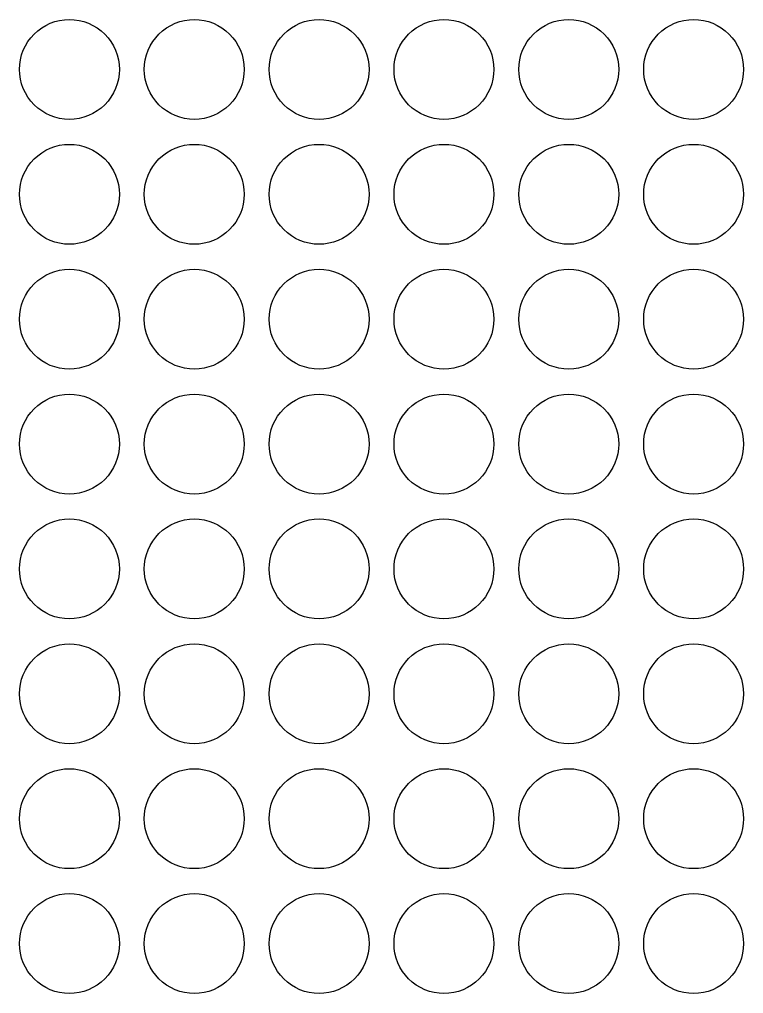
# Model space of a CAD drawing. Header units: millimetres. Extents: x 13 to 146, y -291 to -195.
# Drawn here: x 50.47 to 64.97, y -243.59 to -224.09 of the extents above; entities that cross this region are included whole.
import ezdxf

# ---------------------------------------------------------------- set-up
doc = ezdxf.new("R2010")
doc.units = ezdxf.units.MM
doc.layers.add('background', color=7, linetype='Continuous')

msp = doc.modelspace()

# ---------------------------------------------------------------- linework, layer by layer
at = {"layer": 'background'}
for points in [[(52.466, -225.091), (52.461, -225.189), (52.446, -225.286), (52.422, -225.381), (52.389, -225.474), (52.347, -225.562), (52.297, -225.647), (52.239, -225.725), (52.173, -225.798), (52.1, -225.864), (52.021, -225.922), (51.937, -225.973), (51.848, -226.015), (51.756, -226.048), (51.661, -226.072), (51.564, -226.086), (51.466, -226.091), (51.368, -226.086), (51.27, -226.072), (51.175, -226.048), (51.083, -226.015), (50.994, -225.973), (50.91, -225.922), (50.831, -225.864), (50.758, -225.798), (50.693, -225.725), (50.634, -225.647), (50.584, -225.562), (50.542, -225.474), (50.509, -225.381), (50.485, -225.286), (50.47, -225.189), (50.466, -225.091), (50.47, -224.993), (50.485, -224.896), (50.509, -224.801), (50.542, -224.708), (50.584, -224.62), (50.634, -224.535), (50.693, -224.457), (50.758, -224.384), (50.831, -224.318), (50.91, -224.26), (50.994, -224.209), (51.083, -224.167), (51.175, -224.134), (51.27, -224.11), (51.368, -224.096), (51.466, -224.091), (51.564, -224.096), (51.661, -224.11), (51.756, -224.134), (51.848, -224.167), (51.937, -224.209), (52.021, -224.26), (52.1, -224.318), (52.173, -224.384), (52.239, -224.457), (52.297, -224.535), (52.347, -224.62), (52.389, -224.708), (52.422, -224.801), (52.446, -224.896), (52.461, -224.993)], [(54.966, -225.091), (54.961, -225.189), (54.946, -225.286), (54.922, -225.381), (54.889, -225.474), (54.847, -225.562), (54.797, -225.647), (54.739, -225.725), (54.673, -225.798), (54.6, -225.864), (54.521, -225.922), (54.437, -225.973), (54.348, -226.015), (54.256, -226.048), (54.161, -226.072), (54.064, -226.086), (53.966, -226.091), (53.868, -226.086), (53.77, -226.072), (53.675, -226.048), (53.583, -226.015), (53.494, -225.973), (53.41, -225.922), (53.331, -225.864), (53.258, -225.798), (53.193, -225.725), (53.134, -225.647), (53.084, -225.562), (53.042, -225.474), (53.009, -225.381), (52.985, -225.286), (52.97, -225.189), (52.966, -225.091), (52.97, -224.993), (52.985, -224.896), (53.009, -224.801), (53.042, -224.708), (53.084, -224.62), (53.134, -224.535), (53.193, -224.457), (53.258, -224.384), (53.331, -224.318), (53.41, -224.26), (53.494, -224.209), (53.583, -224.167), (53.675, -224.134), (53.77, -224.11), (53.868, -224.096), (53.966, -224.091), (54.064, -224.096), (54.161, -224.11), (54.256, -224.134), (54.348, -224.167), (54.437, -224.209), (54.521, -224.26), (54.6, -224.318), (54.673, -224.384), (54.739, -224.457), (54.797, -224.535), (54.847, -224.62), (54.889, -224.708), (54.922, -224.801), (54.946, -224.896), (54.961, -224.993)], [(57.466, -225.091), (57.461, -225.189), (57.446, -225.286), (57.422, -225.381), (57.389, -225.474), (57.347, -225.562), (57.297, -225.647), (57.239, -225.725), (57.173, -225.798), (57.1, -225.864), (57.021, -225.922), (56.937, -225.973), (56.848, -226.015), (56.756, -226.048), (56.661, -226.072), (56.564, -226.086), (56.466, -226.091), (56.368, -226.086), (56.27, -226.072), (56.175, -226.048), (56.083, -226.015), (55.994, -225.973), (55.91, -225.922), (55.831, -225.864), (55.758, -225.798), (55.693, -225.725), (55.634, -225.647), (55.584, -225.562), (55.542, -225.474), (55.509, -225.381), (55.485, -225.286), (55.47, -225.189), (55.466, -225.091), (55.47, -224.993), (55.485, -224.896), (55.509, -224.801), (55.542, -224.708), (55.584, -224.62), (55.634, -224.535), (55.693, -224.457), (55.758, -224.384), (55.831, -224.318), (55.91, -224.26), (55.994, -224.209), (56.083, -224.167), (56.175, -224.134), (56.27, -224.11), (56.368, -224.096), (56.466, -224.091), (56.564, -224.096), (56.661, -224.11), (56.756, -224.134), (56.848, -224.167), (56.937, -224.209), (57.021, -224.26), (57.1, -224.318), (57.173, -224.384), (57.239, -224.457), (57.297, -224.535), (57.347, -224.62), (57.389, -224.708), (57.422, -224.801), (57.446, -224.896), (57.461, -224.993)], [(59.966, -225.091), (59.961, -225.189), (59.946, -225.286), (59.922, -225.381), (59.889, -225.474), (59.847, -225.562), (59.797, -225.647), (59.739, -225.725), (59.673, -225.798), (59.6, -225.864), (59.521, -225.922), (59.437, -225.973), (59.348, -226.015), (59.256, -226.048), (59.161, -226.072), (59.064, -226.086), (58.966, -226.091), (58.868, -226.086), (58.77, -226.072), (58.675, -226.048), (58.583, -226.015), (58.494, -225.973), (58.41, -225.922), (58.331, -225.864), (58.258, -225.798), (58.193, -225.725), (58.134, -225.647), (58.084, -225.562), (58.042, -225.474), (58.009, -225.381), (57.985, -225.286), (57.97, -225.189), (57.966, -225.091), (57.97, -224.993), (57.985, -224.896), (58.009, -224.801), (58.042, -224.708), (58.084, -224.62), (58.134, -224.535), (58.193, -224.457), (58.258, -224.384), (58.331, -224.318), (58.41, -224.26), (58.494, -224.209), (58.583, -224.167), (58.675, -224.134), (58.77, -224.11), (58.868, -224.096), (58.966, -224.091), (59.064, -224.096), (59.161, -224.11), (59.256, -224.134), (59.348, -224.167), (59.437, -224.209), (59.521, -224.26), (59.6, -224.318), (59.673, -224.384), (59.739, -224.457), (59.797, -224.535), (59.847, -224.62), (59.889, -224.708), (59.922, -224.801), (59.946, -224.896), (59.961, -224.993)], [(62.466, -225.091), (62.461, -225.189), (62.446, -225.286), (62.422, -225.381), (62.389, -225.474), (62.347, -225.562), (62.297, -225.647), (62.239, -225.725), (62.173, -225.798), (62.1, -225.864), (62.021, -225.922), (61.937, -225.973), (61.848, -226.015), (61.756, -226.048), (61.661, -226.072), (61.564, -226.086), (61.466, -226.091), (61.368, -226.086), (61.27, -226.072), (61.175, -226.048), (61.083, -226.015), (60.994, -225.973), (60.91, -225.922), (60.831, -225.864), (60.758, -225.798), (60.693, -225.725), (60.634, -225.647), (60.584, -225.562), (60.542, -225.474), (60.509, -225.381), (60.485, -225.286), (60.47, -225.189), (60.466, -225.091), (60.47, -224.993), (60.485, -224.896), (60.509, -224.801), (60.542, -224.708), (60.584, -224.62), (60.634, -224.535), (60.693, -224.457), (60.758, -224.384), (60.831, -224.318), (60.91, -224.26), (60.994, -224.209), (61.083, -224.167), (61.175, -224.134), (61.27, -224.11), (61.368, -224.096), (61.466, -224.091), (61.564, -224.096), (61.661, -224.11), (61.756, -224.134), (61.848, -224.167), (61.937, -224.209), (62.021, -224.26), (62.1, -224.318), (62.173, -224.384), (62.239, -224.457), (62.297, -224.535), (62.347, -224.62), (62.389, -224.708), (62.422, -224.801), (62.446, -224.896), (62.461, -224.993)], [(64.966, -225.091), (64.961, -225.189), (64.946, -225.286), (64.922, -225.381), (64.889, -225.474), (64.847, -225.562), (64.797, -225.647), (64.739, -225.725), (64.673, -225.798), (64.6, -225.864), (64.521, -225.922), (64.437, -225.973), (64.348, -226.015), (64.256, -226.048), (64.161, -226.072), (64.064, -226.086), (63.966, -226.091), (63.868, -226.086), (63.77, -226.072), (63.675, -226.048), (63.583, -226.015), (63.494, -225.973), (63.41, -225.922), (63.331, -225.864), (63.258, -225.798), (63.193, -225.725), (63.134, -225.647), (63.084, -225.562), (63.042, -225.474), (63.009, -225.381), (62.985, -225.286), (62.97, -225.189), (62.966, -225.091), (62.97, -224.993), (62.985, -224.896), (63.009, -224.801), (63.042, -224.708), (63.084, -224.62), (63.134, -224.535), (63.193, -224.457), (63.258, -224.384), (63.331, -224.318), (63.41, -224.26), (63.494, -224.209), (63.583, -224.167), (63.675, -224.134), (63.77, -224.11), (63.868, -224.096), (63.966, -224.091), (64.064, -224.096), (64.161, -224.11), (64.256, -224.134), (64.348, -224.167), (64.437, -224.209), (64.521, -224.26), (64.6, -224.318), (64.673, -224.384), (64.739, -224.457), (64.797, -224.535), (64.847, -224.62), (64.889, -224.708), (64.922, -224.801), (64.946, -224.896), (64.961, -224.993)], [(52.466, -227.591), (52.461, -227.689), (52.446, -227.786), (52.422, -227.881), (52.389, -227.974), (52.347, -228.062), (52.297, -228.147), (52.239, -228.225), (52.173, -228.298), (52.1, -228.364), (52.021, -228.422), (51.937, -228.473), (51.848, -228.515), (51.756, -228.548), (51.661, -228.572), (51.564, -228.586), (51.466, -228.591), (51.368, -228.586), (51.27, -228.572), (51.175, -228.548), (51.083, -228.515), (50.994, -228.473), (50.91, -228.422), (50.831, -228.364), (50.758, -228.298), (50.693, -228.225), (50.634, -228.147), (50.584, -228.062), (50.542, -227.974), (50.509, -227.881), (50.485, -227.786), (50.47, -227.689), (50.466, -227.591), (50.47, -227.493), (50.485, -227.396), (50.509, -227.301), (50.542, -227.208), (50.584, -227.12), (50.634, -227.035), (50.693, -226.957), (50.758, -226.884), (50.831, -226.818), (50.91, -226.76), (50.994, -226.709), (51.083, -226.667), (51.175, -226.634), (51.27, -226.61), (51.368, -226.596), (51.466, -226.591), (51.564, -226.596), (51.661, -226.61), (51.756, -226.634), (51.848, -226.667), (51.937, -226.709), (52.021, -226.76), (52.1, -226.818), (52.173, -226.884), (52.239, -226.957), (52.297, -227.035), (52.347, -227.12), (52.389, -227.208), (52.422, -227.301), (52.446, -227.396), (52.461, -227.493)], [(54.966, -227.591), (54.961, -227.689), (54.946, -227.786), (54.922, -227.881), (54.889, -227.974), (54.847, -228.062), (54.797, -228.147), (54.739, -228.225), (54.673, -228.298), (54.6, -228.364), (54.521, -228.422), (54.437, -228.473), (54.348, -228.515), (54.256, -228.548), (54.161, -228.572), (54.064, -228.586), (53.966, -228.591), (53.868, -228.586), (53.77, -228.572), (53.675, -228.548), (53.583, -228.515), (53.494, -228.473), (53.41, -228.422), (53.331, -228.364), (53.258, -228.298), (53.193, -228.225), (53.134, -228.147), (53.084, -228.062), (53.042, -227.974), (53.009, -227.881), (52.985, -227.786), (52.97, -227.689), (52.966, -227.591), (52.97, -227.493), (52.985, -227.396), (53.009, -227.301), (53.042, -227.208), (53.084, -227.12), (53.134, -227.035), (53.193, -226.957), (53.258, -226.884), (53.331, -226.818), (53.41, -226.76), (53.494, -226.709), (53.583, -226.667), (53.675, -226.634), (53.77, -226.61), (53.868, -226.596), (53.966, -226.591), (54.064, -226.596), (54.161, -226.61), (54.256, -226.634), (54.348, -226.667), (54.437, -226.709), (54.521, -226.76), (54.6, -226.818), (54.673, -226.884), (54.739, -226.957), (54.797, -227.035), (54.847, -227.12), (54.889, -227.208), (54.922, -227.301), (54.946, -227.396), (54.961, -227.493)], [(57.466, -227.591), (57.461, -227.689), (57.446, -227.786), (57.422, -227.881), (57.389, -227.974), (57.347, -228.062), (57.297, -228.147), (57.239, -228.225), (57.173, -228.298), (57.1, -228.364), (57.021, -228.422), (56.937, -228.473), (56.848, -228.515), (56.756, -228.548), (56.661, -228.572), (56.564, -228.586), (56.466, -228.591), (56.368, -228.586), (56.27, -228.572), (56.175, -228.548), (56.083, -228.515), (55.994, -228.473), (55.91, -228.422), (55.831, -228.364), (55.758, -228.298), (55.693, -228.225), (55.634, -228.147), (55.584, -228.062), (55.542, -227.974), (55.509, -227.881), (55.485, -227.786), (55.47, -227.689), (55.466, -227.591), (55.47, -227.493), (55.485, -227.396), (55.509, -227.301), (55.542, -227.208), (55.584, -227.12), (55.634, -227.035), (55.693, -226.957), (55.758, -226.884), (55.831, -226.818), (55.91, -226.76), (55.994, -226.709), (56.083, -226.667), (56.175, -226.634), (56.27, -226.61), (56.368, -226.596), (56.466, -226.591), (56.564, -226.596), (56.661, -226.61), (56.756, -226.634), (56.848, -226.667), (56.937, -226.709), (57.021, -226.76), (57.1, -226.818), (57.173, -226.884), (57.239, -226.957), (57.297, -227.035), (57.347, -227.12), (57.389, -227.208), (57.422, -227.301), (57.446, -227.396), (57.461, -227.493)], [(59.966, -227.591), (59.961, -227.689), (59.946, -227.786), (59.922, -227.881), (59.889, -227.974), (59.847, -228.062), (59.797, -228.147), (59.739, -228.225), (59.673, -228.298), (59.6, -228.364), (59.521, -228.422), (59.437, -228.473), (59.348, -228.515), (59.256, -228.548), (59.161, -228.572), (59.064, -228.586), (58.966, -228.591), (58.868, -228.586), (58.77, -228.572), (58.675, -228.548), (58.583, -228.515), (58.494, -228.473), (58.41, -228.422), (58.331, -228.364), (58.258, -228.298), (58.193, -228.225), (58.134, -228.147), (58.084, -228.062), (58.042, -227.974), (58.009, -227.881), (57.985, -227.786), (57.97, -227.689), (57.966, -227.591), (57.97, -227.493), (57.985, -227.396), (58.009, -227.301), (58.042, -227.208), (58.084, -227.12), (58.134, -227.035), (58.193, -226.957), (58.258, -226.884), (58.331, -226.818), (58.41, -226.76), (58.494, -226.709), (58.583, -226.667), (58.675, -226.634), (58.77, -226.61), (58.868, -226.596), (58.966, -226.591), (59.064, -226.596), (59.161, -226.61), (59.256, -226.634), (59.348, -226.667), (59.437, -226.709), (59.521, -226.76), (59.6, -226.818), (59.673, -226.884), (59.739, -226.957), (59.797, -227.035), (59.847, -227.12), (59.889, -227.208), (59.922, -227.301), (59.946, -227.396), (59.961, -227.493)], [(62.466, -227.591), (62.461, -227.689), (62.446, -227.786), (62.422, -227.881), (62.389, -227.974), (62.347, -228.062), (62.297, -228.147), (62.239, -228.225), (62.173, -228.298), (62.1, -228.364), (62.021, -228.422), (61.937, -228.473), (61.848, -228.515), (61.756, -228.548), (61.661, -228.572), (61.564, -228.586), (61.466, -228.591), (61.368, -228.586), (61.27, -228.572), (61.175, -228.548), (61.083, -228.515), (60.994, -228.473), (60.91, -228.422), (60.831, -228.364), (60.758, -228.298), (60.693, -228.225), (60.634, -228.147), (60.584, -228.062), (60.542, -227.974), (60.509, -227.881), (60.485, -227.786), (60.47, -227.689), (60.466, -227.591), (60.47, -227.493), (60.485, -227.396), (60.509, -227.301), (60.542, -227.208), (60.584, -227.12), (60.634, -227.035), (60.693, -226.957), (60.758, -226.884), (60.831, -226.818), (60.91, -226.76), (60.994, -226.709), (61.083, -226.667), (61.175, -226.634), (61.27, -226.61), (61.368, -226.596), (61.466, -226.591), (61.564, -226.596), (61.661, -226.61), (61.756, -226.634), (61.848, -226.667), (61.937, -226.709), (62.021, -226.76), (62.1, -226.818), (62.173, -226.884), (62.239, -226.957), (62.297, -227.035), (62.347, -227.12), (62.389, -227.208), (62.422, -227.301), (62.446, -227.396), (62.461, -227.493)], [(64.966, -227.591), (64.961, -227.689), (64.946, -227.786), (64.922, -227.881), (64.889, -227.974), (64.847, -228.062), (64.797, -228.147), (64.739, -228.225), (64.673, -228.298), (64.6, -228.364), (64.521, -228.422), (64.437, -228.473), (64.348, -228.515), (64.256, -228.548), (64.161, -228.572), (64.064, -228.586), (63.966, -228.591), (63.868, -228.586), (63.77, -228.572), (63.675, -228.548), (63.583, -228.515), (63.494, -228.473), (63.41, -228.422), (63.331, -228.364), (63.258, -228.298), (63.193, -228.225), (63.134, -228.147), (63.084, -228.062), (63.042, -227.974), (63.009, -227.881), (62.985, -227.786), (62.97, -227.689), (62.966, -227.591), (62.97, -227.493), (62.985, -227.396), (63.009, -227.301), (63.042, -227.208), (63.084, -227.12), (63.134, -227.035), (63.193, -226.957), (63.258, -226.884), (63.331, -226.818), (63.41, -226.76), (63.494, -226.709), (63.583, -226.667), (63.675, -226.634), (63.77, -226.61), (63.868, -226.596), (63.966, -226.591), (64.064, -226.596), (64.161, -226.61), (64.256, -226.634), (64.348, -226.667), (64.437, -226.709), (64.521, -226.76), (64.6, -226.818), (64.673, -226.884), (64.739, -226.957), (64.797, -227.035), (64.847, -227.12), (64.889, -227.208), (64.922, -227.301), (64.946, -227.396), (64.961, -227.493)], [(52.466, -230.091), (52.461, -230.189), (52.446, -230.286), (52.422, -230.381), (52.389, -230.474), (52.347, -230.562), (52.297, -230.647), (52.239, -230.725), (52.173, -230.798), (52.1, -230.864), (52.021, -230.922), (51.937, -230.973), (51.848, -231.015), (51.756, -231.048), (51.661, -231.072), (51.564, -231.086), (51.466, -231.091), (51.368, -231.086), (51.27, -231.072), (51.175, -231.048), (51.083, -231.015), (50.994, -230.973), (50.91, -230.922), (50.831, -230.864), (50.758, -230.798), (50.693, -230.725), (50.634, -230.647), (50.584, -230.562), (50.542, -230.474), (50.509, -230.381), (50.485, -230.286), (50.47, -230.189), (50.466, -230.091), (50.47, -229.993), (50.485, -229.896), (50.509, -229.801), (50.542, -229.708), (50.584, -229.62), (50.634, -229.535), (50.693, -229.457), (50.758, -229.384), (50.831, -229.318), (50.91, -229.26), (50.994, -229.209), (51.083, -229.167), (51.175, -229.134), (51.27, -229.11), (51.368, -229.096), (51.466, -229.091), (51.564, -229.096), (51.661, -229.11), (51.756, -229.134), (51.848, -229.167), (51.937, -229.209), (52.021, -229.26), (52.1, -229.318), (52.173, -229.384), (52.239, -229.457), (52.297, -229.535), (52.347, -229.62), (52.389, -229.708), (52.422, -229.801), (52.446, -229.896), (52.461, -229.993)], [(54.966, -230.091), (54.961, -230.189), (54.946, -230.286), (54.922, -230.381), (54.889, -230.474), (54.847, -230.562), (54.797, -230.647), (54.739, -230.725), (54.673, -230.798), (54.6, -230.864), (54.521, -230.922), (54.437, -230.973), (54.348, -231.015), (54.256, -231.048), (54.161, -231.072), (54.064, -231.086), (53.966, -231.091), (53.868, -231.086), (53.77, -231.072), (53.675, -231.048), (53.583, -231.015), (53.494, -230.973), (53.41, -230.922), (53.331, -230.864), (53.258, -230.798), (53.193, -230.725), (53.134, -230.647), (53.084, -230.562), (53.042, -230.474), (53.009, -230.381), (52.985, -230.286), (52.97, -230.189), (52.966, -230.091), (52.97, -229.993), (52.985, -229.896), (53.009, -229.801), (53.042, -229.708), (53.084, -229.62), (53.134, -229.535), (53.193, -229.457), (53.258, -229.384), (53.331, -229.318), (53.41, -229.26), (53.494, -229.209), (53.583, -229.167), (53.675, -229.134), (53.77, -229.11), (53.868, -229.096), (53.966, -229.091), (54.064, -229.096), (54.161, -229.11), (54.256, -229.134), (54.348, -229.167), (54.437, -229.209), (54.521, -229.26), (54.6, -229.318), (54.673, -229.384), (54.739, -229.457), (54.797, -229.535), (54.847, -229.62), (54.889, -229.708), (54.922, -229.801), (54.946, -229.896), (54.961, -229.993)], [(57.466, -230.091), (57.461, -230.189), (57.446, -230.286), (57.422, -230.381), (57.389, -230.474), (57.347, -230.562), (57.297, -230.647), (57.239, -230.725), (57.173, -230.798), (57.1, -230.864), (57.021, -230.922), (56.937, -230.973), (56.848, -231.015), (56.756, -231.048), (56.661, -231.072), (56.564, -231.086), (56.466, -231.091), (56.368, -231.086), (56.27, -231.072), (56.175, -231.048), (56.083, -231.015), (55.994, -230.973), (55.91, -230.922), (55.831, -230.864), (55.758, -230.798), (55.693, -230.725), (55.634, -230.647), (55.584, -230.562), (55.542, -230.474), (55.509, -230.381), (55.485, -230.286), (55.47, -230.189), (55.466, -230.091), (55.47, -229.993), (55.485, -229.896), (55.509, -229.801), (55.542, -229.708), (55.584, -229.62), (55.634, -229.535), (55.693, -229.457), (55.758, -229.384), (55.831, -229.318), (55.91, -229.26), (55.994, -229.209), (56.083, -229.167), (56.175, -229.134), (56.27, -229.11), (56.368, -229.096), (56.466, -229.091), (56.564, -229.096), (56.661, -229.11), (56.756, -229.134), (56.848, -229.167), (56.937, -229.209), (57.021, -229.26), (57.1, -229.318), (57.173, -229.384), (57.239, -229.457), (57.297, -229.535), (57.347, -229.62), (57.389, -229.708), (57.422, -229.801), (57.446, -229.896), (57.461, -229.993)], [(59.966, -230.091), (59.961, -230.189), (59.946, -230.286), (59.922, -230.381), (59.889, -230.474), (59.847, -230.562), (59.797, -230.647), (59.739, -230.725), (59.673, -230.798), (59.6, -230.864), (59.521, -230.922), (59.437, -230.973), (59.348, -231.015), (59.256, -231.048), (59.161, -231.072), (59.064, -231.086), (58.966, -231.091), (58.868, -231.086), (58.77, -231.072), (58.675, -231.048), (58.583, -231.015), (58.494, -230.973), (58.41, -230.922), (58.331, -230.864), (58.258, -230.798), (58.193, -230.725), (58.134, -230.647), (58.084, -230.562), (58.042, -230.474), (58.009, -230.381), (57.985, -230.286), (57.97, -230.189), (57.966, -230.091), (57.97, -229.993), (57.985, -229.896), (58.009, -229.801), (58.042, -229.708), (58.084, -229.62), (58.134, -229.535), (58.193, -229.457), (58.258, -229.384), (58.331, -229.318), (58.41, -229.26), (58.494, -229.209), (58.583, -229.167), (58.675, -229.134), (58.77, -229.11), (58.868, -229.096), (58.966, -229.091), (59.064, -229.096), (59.161, -229.11), (59.256, -229.134), (59.348, -229.167), (59.437, -229.209), (59.521, -229.26), (59.6, -229.318), (59.673, -229.384), (59.739, -229.457), (59.797, -229.535), (59.847, -229.62), (59.889, -229.708), (59.922, -229.801), (59.946, -229.896), (59.961, -229.993)], [(62.466, -230.091), (62.461, -230.189), (62.446, -230.286), (62.422, -230.381), (62.389, -230.474), (62.347, -230.562), (62.297, -230.647), (62.239, -230.725), (62.173, -230.798), (62.1, -230.864), (62.021, -230.922), (61.937, -230.973), (61.848, -231.015), (61.756, -231.048), (61.661, -231.072), (61.564, -231.086), (61.466, -231.091), (61.368, -231.086), (61.27, -231.072), (61.175, -231.048), (61.083, -231.015), (60.994, -230.973), (60.91, -230.922), (60.831, -230.864), (60.758, -230.798), (60.693, -230.725), (60.634, -230.647), (60.584, -230.562), (60.542, -230.474), (60.509, -230.381), (60.485, -230.286), (60.47, -230.189), (60.466, -230.091), (60.47, -229.993), (60.485, -229.896), (60.509, -229.801), (60.542, -229.708), (60.584, -229.62), (60.634, -229.535), (60.693, -229.457), (60.758, -229.384), (60.831, -229.318), (60.91, -229.26), (60.994, -229.209), (61.083, -229.167), (61.175, -229.134), (61.27, -229.11), (61.368, -229.096), (61.466, -229.091), (61.564, -229.096), (61.661, -229.11), (61.756, -229.134), (61.848, -229.167), (61.937, -229.209), (62.021, -229.26), (62.1, -229.318), (62.173, -229.384), (62.239, -229.457), (62.297, -229.535), (62.347, -229.62), (62.389, -229.708), (62.422, -229.801), (62.446, -229.896), (62.461, -229.993)], [(64.966, -230.091), (64.961, -230.189), (64.946, -230.286), (64.922, -230.381), (64.889, -230.474), (64.847, -230.562), (64.797, -230.647), (64.739, -230.725), (64.673, -230.798), (64.6, -230.864), (64.521, -230.922), (64.437, -230.973), (64.348, -231.015), (64.256, -231.048), (64.161, -231.072), (64.064, -231.086), (63.966, -231.091), (63.868, -231.086), (63.77, -231.072), (63.675, -231.048), (63.583, -231.015), (63.494, -230.973), (63.41, -230.922), (63.331, -230.864), (63.258, -230.798), (63.193, -230.725), (63.134, -230.647), (63.084, -230.562), (63.042, -230.474), (63.009, -230.381), (62.985, -230.286), (62.97, -230.189), (62.966, -230.091), (62.97, -229.993), (62.985, -229.896), (63.009, -229.801), (63.042, -229.708), (63.084, -229.62), (63.134, -229.535), (63.193, -229.457), (63.258, -229.384), (63.331, -229.318), (63.41, -229.26), (63.494, -229.209), (63.583, -229.167), (63.675, -229.134), (63.77, -229.11), (63.868, -229.096), (63.966, -229.091), (64.064, -229.096), (64.161, -229.11), (64.256, -229.134), (64.348, -229.167), (64.437, -229.209), (64.521, -229.26), (64.6, -229.318), (64.673, -229.384), (64.739, -229.457), (64.797, -229.535), (64.847, -229.62), (64.889, -229.708), (64.922, -229.801), (64.946, -229.896), (64.961, -229.993)], [(52.466, -232.591), (52.461, -232.689), (52.446, -232.786), (52.422, -232.881), (52.389, -232.974), (52.347, -233.062), (52.297, -233.147), (52.239, -233.225), (52.173, -233.298), (52.1, -233.364), (52.021, -233.422), (51.937, -233.473), (51.848, -233.515), (51.756, -233.548), (51.661, -233.572), (51.564, -233.586), (51.466, -233.591), (51.368, -233.586), (51.27, -233.572), (51.175, -233.548), (51.083, -233.515), (50.994, -233.473), (50.91, -233.422), (50.831, -233.364), (50.758, -233.298), (50.693, -233.225), (50.634, -233.147), (50.584, -233.062), (50.542, -232.974), (50.509, -232.881), (50.485, -232.786), (50.47, -232.689), (50.466, -232.591), (50.47, -232.493), (50.485, -232.396), (50.509, -232.301), (50.542, -232.208), (50.584, -232.12), (50.634, -232.035), (50.693, -231.957), (50.758, -231.884), (50.831, -231.818), (50.91, -231.76), (50.994, -231.709), (51.083, -231.667), (51.175, -231.634), (51.27, -231.61), (51.368, -231.596), (51.466, -231.591), (51.564, -231.596), (51.661, -231.61), (51.756, -231.634), (51.848, -231.667), (51.937, -231.709), (52.021, -231.76), (52.1, -231.818), (52.173, -231.884), (52.239, -231.957), (52.297, -232.035), (52.347, -232.12), (52.389, -232.208), (52.422, -232.301), (52.446, -232.396), (52.461, -232.493)], [(54.966, -232.591), (54.961, -232.689), (54.946, -232.786), (54.922, -232.881), (54.889, -232.974), (54.847, -233.062), (54.797, -233.147), (54.739, -233.225), (54.673, -233.298), (54.6, -233.364), (54.521, -233.422), (54.437, -233.473), (54.348, -233.515), (54.256, -233.548), (54.161, -233.572), (54.064, -233.586), (53.966, -233.591), (53.868, -233.586), (53.77, -233.572), (53.675, -233.548), (53.583, -233.515), (53.494, -233.473), (53.41, -233.422), (53.331, -233.364), (53.258, -233.298), (53.193, -233.225), (53.134, -233.147), (53.084, -233.062), (53.042, -232.974), (53.009, -232.881), (52.985, -232.786), (52.97, -232.689), (52.966, -232.591), (52.97, -232.493), (52.985, -232.396), (53.009, -232.301), (53.042, -232.208), (53.084, -232.12), (53.134, -232.035), (53.193, -231.957), (53.258, -231.884), (53.331, -231.818), (53.41, -231.76), (53.494, -231.709), (53.583, -231.667), (53.675, -231.634), (53.77, -231.61), (53.868, -231.596), (53.966, -231.591), (54.064, -231.596), (54.161, -231.61), (54.256, -231.634), (54.348, -231.667), (54.437, -231.709), (54.521, -231.76), (54.6, -231.818), (54.673, -231.884), (54.739, -231.957), (54.797, -232.035), (54.847, -232.12), (54.889, -232.208), (54.922, -232.301), (54.946, -232.396), (54.961, -232.493)], [(57.466, -232.591), (57.461, -232.689), (57.446, -232.786), (57.422, -232.881), (57.389, -232.974), (57.347, -233.062), (57.297, -233.147), (57.239, -233.225), (57.173, -233.298), (57.1, -233.364), (57.021, -233.422), (56.937, -233.473), (56.848, -233.515), (56.756, -233.548), (56.661, -233.572), (56.564, -233.586), (56.466, -233.591), (56.368, -233.586), (56.27, -233.572), (56.175, -233.548), (56.083, -233.515), (55.994, -233.473), (55.91, -233.422), (55.831, -233.364), (55.758, -233.298), (55.693, -233.225), (55.634, -233.147), (55.584, -233.062), (55.542, -232.974), (55.509, -232.881), (55.485, -232.786), (55.47, -232.689), (55.466, -232.591), (55.47, -232.493), (55.485, -232.396), (55.509, -232.301), (55.542, -232.208), (55.584, -232.12), (55.634, -232.035), (55.693, -231.957), (55.758, -231.884), (55.831, -231.818), (55.91, -231.76), (55.994, -231.709), (56.083, -231.667), (56.175, -231.634), (56.27, -231.61), (56.368, -231.596), (56.466, -231.591), (56.564, -231.596), (56.661, -231.61), (56.756, -231.634), (56.848, -231.667), (56.937, -231.709), (57.021, -231.76), (57.1, -231.818), (57.173, -231.884), (57.239, -231.957), (57.297, -232.035), (57.347, -232.12), (57.389, -232.208), (57.422, -232.301), (57.446, -232.396), (57.461, -232.493)], [(59.966, -232.591), (59.961, -232.689), (59.946, -232.786), (59.922, -232.881), (59.889, -232.974), (59.847, -233.062), (59.797, -233.147), (59.739, -233.225), (59.673, -233.298), (59.6, -233.364), (59.521, -233.422), (59.437, -233.473), (59.348, -233.515), (59.256, -233.548), (59.161, -233.572), (59.064, -233.586), (58.966, -233.591), (58.868, -233.586), (58.77, -233.572), (58.675, -233.548), (58.583, -233.515), (58.494, -233.473), (58.41, -233.422), (58.331, -233.364), (58.258, -233.298), (58.193, -233.225), (58.134, -233.147), (58.084, -233.062), (58.042, -232.974), (58.009, -232.881), (57.985, -232.786), (57.97, -232.689), (57.966, -232.591), (57.97, -232.493), (57.985, -232.396), (58.009, -232.301), (58.042, -232.208), (58.084, -232.12), (58.134, -232.035), (58.193, -231.957), (58.258, -231.884), (58.331, -231.818), (58.41, -231.76), (58.494, -231.709), (58.583, -231.667), (58.675, -231.634), (58.77, -231.61), (58.868, -231.596), (58.966, -231.591), (59.064, -231.596), (59.161, -231.61), (59.256, -231.634), (59.348, -231.667), (59.437, -231.709), (59.521, -231.76), (59.6, -231.818), (59.673, -231.884), (59.739, -231.957), (59.797, -232.035), (59.847, -232.12), (59.889, -232.208), (59.922, -232.301), (59.946, -232.396), (59.961, -232.493)], [(62.466, -232.591), (62.461, -232.689), (62.446, -232.786), (62.422, -232.881), (62.389, -232.974), (62.347, -233.062), (62.297, -233.147), (62.239, -233.225), (62.173, -233.298), (62.1, -233.364), (62.021, -233.422), (61.937, -233.473), (61.848, -233.515), (61.756, -233.548), (61.661, -233.572), (61.564, -233.586), (61.466, -233.591), (61.368, -233.586), (61.27, -233.572), (61.175, -233.548), (61.083, -233.515), (60.994, -233.473), (60.91, -233.422), (60.831, -233.364), (60.758, -233.298), (60.693, -233.225), (60.634, -233.147), (60.584, -233.062), (60.542, -232.974), (60.509, -232.881), (60.485, -232.786), (60.47, -232.689), (60.466, -232.591), (60.47, -232.493), (60.485, -232.396), (60.509, -232.301), (60.542, -232.208), (60.584, -232.12), (60.634, -232.035), (60.693, -231.957), (60.758, -231.884), (60.831, -231.818), (60.91, -231.76), (60.994, -231.709), (61.083, -231.667), (61.175, -231.634), (61.27, -231.61), (61.368, -231.596), (61.466, -231.591), (61.564, -231.596), (61.661, -231.61), (61.756, -231.634), (61.848, -231.667), (61.937, -231.709), (62.021, -231.76), (62.1, -231.818), (62.173, -231.884), (62.239, -231.957), (62.297, -232.035), (62.347, -232.12), (62.389, -232.208), (62.422, -232.301), (62.446, -232.396), (62.461, -232.493)], [(64.966, -232.591), (64.961, -232.689), (64.946, -232.786), (64.922, -232.881), (64.889, -232.974), (64.847, -233.062), (64.797, -233.147), (64.739, -233.225), (64.673, -233.298), (64.6, -233.364), (64.521, -233.422), (64.437, -233.473), (64.348, -233.515), (64.256, -233.548), (64.161, -233.572), (64.064, -233.586), (63.966, -233.591), (63.868, -233.586), (63.77, -233.572), (63.675, -233.548), (63.583, -233.515), (63.494, -233.473), (63.41, -233.422), (63.331, -233.364), (63.258, -233.298), (63.193, -233.225), (63.134, -233.147), (63.084, -233.062), (63.042, -232.974), (63.009, -232.881), (62.985, -232.786), (62.97, -232.689), (62.966, -232.591), (62.97, -232.493), (62.985, -232.396), (63.009, -232.301), (63.042, -232.208), (63.084, -232.12), (63.134, -232.035), (63.193, -231.957), (63.258, -231.884), (63.331, -231.818), (63.41, -231.76), (63.494, -231.709), (63.583, -231.667), (63.675, -231.634), (63.77, -231.61), (63.868, -231.596), (63.966, -231.591), (64.064, -231.596), (64.161, -231.61), (64.256, -231.634), (64.348, -231.667), (64.437, -231.709), (64.521, -231.76), (64.6, -231.818), (64.673, -231.884), (64.739, -231.957), (64.797, -232.035), (64.847, -232.12), (64.889, -232.208), (64.922, -232.301), (64.946, -232.396), (64.961, -232.493)], [(52.466, -235.091), (52.461, -235.189), (52.446, -235.286), (52.422, -235.381), (52.389, -235.474), (52.347, -235.562), (52.297, -235.647), (52.239, -235.725), (52.173, -235.798), (52.1, -235.864), (52.021, -235.922), (51.937, -235.973), (51.848, -236.015), (51.756, -236.048), (51.661, -236.072), (51.564, -236.086), (51.466, -236.091), (51.368, -236.086), (51.27, -236.072), (51.175, -236.048), (51.083, -236.015), (50.994, -235.973), (50.91, -235.922), (50.831, -235.864), (50.758, -235.798), (50.693, -235.725), (50.634, -235.647), (50.584, -235.562), (50.542, -235.474), (50.509, -235.381), (50.485, -235.286), (50.47, -235.189), (50.466, -235.091), (50.47, -234.993), (50.485, -234.896), (50.509, -234.801), (50.542, -234.708), (50.584, -234.62), (50.634, -234.535), (50.693, -234.457), (50.758, -234.384), (50.831, -234.318), (50.91, -234.26), (50.994, -234.209), (51.083, -234.167), (51.175, -234.134), (51.27, -234.11), (51.368, -234.096), (51.466, -234.091), (51.564, -234.096), (51.661, -234.11), (51.756, -234.134), (51.848, -234.167), (51.937, -234.209), (52.021, -234.26), (52.1, -234.318), (52.173, -234.384), (52.239, -234.457), (52.297, -234.535), (52.347, -234.62), (52.389, -234.708), (52.422, -234.801), (52.446, -234.896), (52.461, -234.993)], [(54.966, -235.091), (54.961, -235.189), (54.946, -235.286), (54.922, -235.381), (54.889, -235.474), (54.847, -235.562), (54.797, -235.647), (54.739, -235.725), (54.673, -235.798), (54.6, -235.864), (54.521, -235.922), (54.437, -235.973), (54.348, -236.015), (54.256, -236.048), (54.161, -236.072), (54.064, -236.086), (53.966, -236.091), (53.868, -236.086), (53.77, -236.072), (53.675, -236.048), (53.583, -236.015), (53.494, -235.973), (53.41, -235.922), (53.331, -235.864), (53.258, -235.798), (53.193, -235.725), (53.134, -235.647), (53.084, -235.562), (53.042, -235.474), (53.009, -235.381), (52.985, -235.286), (52.97, -235.189), (52.966, -235.091), (52.97, -234.993), (52.985, -234.896), (53.009, -234.801), (53.042, -234.708), (53.084, -234.62), (53.134, -234.535), (53.193, -234.457), (53.258, -234.384), (53.331, -234.318), (53.41, -234.26), (53.494, -234.209), (53.583, -234.167), (53.675, -234.134), (53.77, -234.11), (53.868, -234.096), (53.966, -234.091), (54.064, -234.096), (54.161, -234.11), (54.256, -234.134), (54.348, -234.167), (54.437, -234.209), (54.521, -234.26), (54.6, -234.318), (54.673, -234.384), (54.739, -234.457), (54.797, -234.535), (54.847, -234.62), (54.889, -234.708), (54.922, -234.801), (54.946, -234.896), (54.961, -234.993)], [(57.466, -235.091), (57.461, -235.189), (57.446, -235.286), (57.422, -235.381), (57.389, -235.474), (57.347, -235.562), (57.297, -235.647), (57.239, -235.725), (57.173, -235.798), (57.1, -235.864), (57.021, -235.922), (56.937, -235.973), (56.848, -236.015), (56.756, -236.048), (56.661, -236.072), (56.564, -236.086), (56.466, -236.091), (56.368, -236.086), (56.27, -236.072), (56.175, -236.048), (56.083, -236.015), (55.994, -235.973), (55.91, -235.922), (55.831, -235.864), (55.758, -235.798), (55.693, -235.725), (55.634, -235.647), (55.584, -235.562), (55.542, -235.474), (55.509, -235.381), (55.485, -235.286), (55.47, -235.189), (55.466, -235.091), (55.47, -234.993), (55.485, -234.896), (55.509, -234.801), (55.542, -234.708), (55.584, -234.62), (55.634, -234.535), (55.693, -234.457), (55.758, -234.384), (55.831, -234.318), (55.91, -234.26), (55.994, -234.209), (56.083, -234.167), (56.175, -234.134), (56.27, -234.11), (56.368, -234.096), (56.466, -234.091), (56.564, -234.096), (56.661, -234.11), (56.756, -234.134), (56.848, -234.167), (56.937, -234.209), (57.021, -234.26), (57.1, -234.318), (57.173, -234.384), (57.239, -234.457), (57.297, -234.535), (57.347, -234.62), (57.389, -234.708), (57.422, -234.801), (57.446, -234.896), (57.461, -234.993)], [(59.966, -235.091), (59.961, -235.189), (59.946, -235.286), (59.922, -235.381), (59.889, -235.474), (59.847, -235.562), (59.797, -235.647), (59.739, -235.725), (59.673, -235.798), (59.6, -235.864), (59.521, -235.922), (59.437, -235.973), (59.348, -236.015), (59.256, -236.048), (59.161, -236.072), (59.064, -236.086), (58.966, -236.091), (58.868, -236.086), (58.77, -236.072), (58.675, -236.048), (58.583, -236.015), (58.494, -235.973), (58.41, -235.922), (58.331, -235.864), (58.258, -235.798), (58.193, -235.725), (58.134, -235.647), (58.084, -235.562), (58.042, -235.474), (58.009, -235.381), (57.985, -235.286), (57.97, -235.189), (57.966, -235.091), (57.97, -234.993), (57.985, -234.896), (58.009, -234.801), (58.042, -234.708), (58.084, -234.62), (58.134, -234.535), (58.193, -234.457), (58.258, -234.384), (58.331, -234.318), (58.41, -234.26), (58.494, -234.209), (58.583, -234.167), (58.675, -234.134), (58.77, -234.11), (58.868, -234.096), (58.966, -234.091), (59.064, -234.096), (59.161, -234.11), (59.256, -234.134), (59.348, -234.167), (59.437, -234.209), (59.521, -234.26), (59.6, -234.318), (59.673, -234.384), (59.739, -234.457), (59.797, -234.535), (59.847, -234.62), (59.889, -234.708), (59.922, -234.801), (59.946, -234.896), (59.961, -234.993)], [(62.466, -235.091), (62.461, -235.189), (62.446, -235.286), (62.422, -235.381), (62.389, -235.474), (62.347, -235.562), (62.297, -235.647), (62.239, -235.725), (62.173, -235.798), (62.1, -235.864), (62.021, -235.922), (61.937, -235.973), (61.848, -236.015), (61.756, -236.048), (61.661, -236.072), (61.564, -236.086), (61.466, -236.091), (61.368, -236.086), (61.27, -236.072), (61.175, -236.048), (61.083, -236.015), (60.994, -235.973), (60.91, -235.922), (60.831, -235.864), (60.758, -235.798), (60.693, -235.725), (60.634, -235.647), (60.584, -235.562), (60.542, -235.474), (60.509, -235.381), (60.485, -235.286), (60.47, -235.189), (60.466, -235.091), (60.47, -234.993), (60.485, -234.896), (60.509, -234.801), (60.542, -234.708), (60.584, -234.62), (60.634, -234.535), (60.693, -234.457), (60.758, -234.384), (60.831, -234.318), (60.91, -234.26), (60.994, -234.209), (61.083, -234.167), (61.175, -234.134), (61.27, -234.11), (61.368, -234.096), (61.466, -234.091), (61.564, -234.096), (61.661, -234.11), (61.756, -234.134), (61.848, -234.167), (61.937, -234.209), (62.021, -234.26), (62.1, -234.318), (62.173, -234.384), (62.239, -234.457), (62.297, -234.535), (62.347, -234.62), (62.389, -234.708), (62.422, -234.801), (62.446, -234.896), (62.461, -234.993)], [(64.966, -235.091), (64.961, -235.189), (64.946, -235.286), (64.922, -235.381), (64.889, -235.474), (64.847, -235.562), (64.797, -235.647), (64.739, -235.725), (64.673, -235.798), (64.6, -235.864), (64.521, -235.922), (64.437, -235.973), (64.348, -236.015), (64.256, -236.048), (64.161, -236.072), (64.064, -236.086), (63.966, -236.091), (63.868, -236.086), (63.77, -236.072), (63.675, -236.048), (63.583, -236.015), (63.494, -235.973), (63.41, -235.922), (63.331, -235.864), (63.258, -235.798), (63.193, -235.725), (63.134, -235.647), (63.084, -235.562), (63.042, -235.474), (63.009, -235.381), (62.985, -235.286), (62.97, -235.189), (62.966, -235.091), (62.97, -234.993), (62.985, -234.896), (63.009, -234.801), (63.042, -234.708), (63.084, -234.62), (63.134, -234.535), (63.193, -234.457), (63.258, -234.384), (63.331, -234.318), (63.41, -234.26), (63.494, -234.209), (63.583, -234.167), (63.675, -234.134), (63.77, -234.11), (63.868, -234.096), (63.966, -234.091), (64.064, -234.096), (64.161, -234.11), (64.256, -234.134), (64.348, -234.167), (64.437, -234.209), (64.521, -234.26), (64.6, -234.318), (64.673, -234.384), (64.739, -234.457), (64.797, -234.535), (64.847, -234.62), (64.889, -234.708), (64.922, -234.801), (64.946, -234.896), (64.961, -234.993)], [(52.466, -237.591), (52.461, -237.689), (52.446, -237.786), (52.422, -237.881), (52.389, -237.974), (52.347, -238.062), (52.297, -238.147), (52.239, -238.225), (52.173, -238.298), (52.1, -238.364), (52.021, -238.422), (51.937, -238.473), (51.848, -238.515), (51.756, -238.548), (51.661, -238.572), (51.564, -238.586), (51.466, -238.591), (51.368, -238.586), (51.27, -238.572), (51.175, -238.548), (51.083, -238.515), (50.994, -238.473), (50.91, -238.422), (50.831, -238.364), (50.758, -238.298), (50.693, -238.225), (50.634, -238.147), (50.584, -238.062), (50.542, -237.974), (50.509, -237.881), (50.485, -237.786), (50.47, -237.689), (50.466, -237.591), (50.47, -237.493), (50.485, -237.396), (50.509, -237.301), (50.542, -237.208), (50.584, -237.12), (50.634, -237.035), (50.693, -236.957), (50.758, -236.884), (50.831, -236.818), (50.91, -236.76), (50.994, -236.709), (51.083, -236.667), (51.175, -236.634), (51.27, -236.61), (51.368, -236.596), (51.466, -236.591), (51.564, -236.596), (51.661, -236.61), (51.756, -236.634), (51.848, -236.667), (51.937, -236.709), (52.021, -236.76), (52.1, -236.818), (52.173, -236.884), (52.239, -236.957), (52.297, -237.035), (52.347, -237.12), (52.389, -237.208), (52.422, -237.301), (52.446, -237.396), (52.461, -237.493)], [(54.966, -237.591), (54.961, -237.689), (54.946, -237.786), (54.922, -237.881), (54.889, -237.974), (54.847, -238.062), (54.797, -238.147), (54.739, -238.225), (54.673, -238.298), (54.6, -238.364), (54.521, -238.422), (54.437, -238.473), (54.348, -238.515), (54.256, -238.548), (54.161, -238.572), (54.064, -238.586), (53.966, -238.591), (53.868, -238.586), (53.77, -238.572), (53.675, -238.548), (53.583, -238.515), (53.494, -238.473), (53.41, -238.422), (53.331, -238.364), (53.258, -238.298), (53.193, -238.225), (53.134, -238.147), (53.084, -238.062), (53.042, -237.974), (53.009, -237.881), (52.985, -237.786), (52.97, -237.689), (52.966, -237.591), (52.97, -237.493), (52.985, -237.396), (53.009, -237.301), (53.042, -237.208), (53.084, -237.12), (53.134, -237.035), (53.193, -236.957), (53.258, -236.884), (53.331, -236.818), (53.41, -236.76), (53.494, -236.709), (53.583, -236.667), (53.675, -236.634), (53.77, -236.61), (53.868, -236.596), (53.966, -236.591), (54.064, -236.596), (54.161, -236.61), (54.256, -236.634), (54.348, -236.667), (54.437, -236.709), (54.521, -236.76), (54.6, -236.818), (54.673, -236.884), (54.739, -236.957), (54.797, -237.035), (54.847, -237.12), (54.889, -237.208), (54.922, -237.301), (54.946, -237.396), (54.961, -237.493)], [(57.466, -237.591), (57.461, -237.689), (57.446, -237.786), (57.422, -237.881), (57.389, -237.974), (57.347, -238.062), (57.297, -238.147), (57.239, -238.225), (57.173, -238.298), (57.1, -238.364), (57.021, -238.422), (56.937, -238.473), (56.848, -238.515), (56.756, -238.548), (56.661, -238.572), (56.564, -238.586), (56.466, -238.591), (56.368, -238.586), (56.27, -238.572), (56.175, -238.548), (56.083, -238.515), (55.994, -238.473), (55.91, -238.422), (55.831, -238.364), (55.758, -238.298), (55.693, -238.225), (55.634, -238.147), (55.584, -238.062), (55.542, -237.974), (55.509, -237.881), (55.485, -237.786), (55.47, -237.689), (55.466, -237.591), (55.47, -237.493), (55.485, -237.396), (55.509, -237.301), (55.542, -237.208), (55.584, -237.12), (55.634, -237.035), (55.693, -236.957), (55.758, -236.884), (55.831, -236.818), (55.91, -236.76), (55.994, -236.709), (56.083, -236.667), (56.175, -236.634), (56.27, -236.61), (56.368, -236.596), (56.466, -236.591), (56.564, -236.596), (56.661, -236.61), (56.756, -236.634), (56.848, -236.667), (56.937, -236.709), (57.021, -236.76), (57.1, -236.818), (57.173, -236.884), (57.239, -236.957), (57.297, -237.035), (57.347, -237.12), (57.389, -237.208), (57.422, -237.301), (57.446, -237.396), (57.461, -237.493)], [(59.966, -237.591), (59.961, -237.689), (59.946, -237.786), (59.922, -237.881), (59.889, -237.974), (59.847, -238.062), (59.797, -238.147), (59.739, -238.225), (59.673, -238.298), (59.6, -238.364), (59.521, -238.422), (59.437, -238.473), (59.348, -238.515), (59.256, -238.548), (59.161, -238.572), (59.064, -238.586), (58.966, -238.591), (58.868, -238.586), (58.77, -238.572), (58.675, -238.548), (58.583, -238.515), (58.494, -238.473), (58.41, -238.422), (58.331, -238.364), (58.258, -238.298), (58.193, -238.225), (58.134, -238.147), (58.084, -238.062), (58.042, -237.974), (58.009, -237.881), (57.985, -237.786), (57.97, -237.689), (57.966, -237.591), (57.97, -237.493), (57.985, -237.396), (58.009, -237.301), (58.042, -237.208), (58.084, -237.12), (58.134, -237.035), (58.193, -236.957), (58.258, -236.884), (58.331, -236.818), (58.41, -236.76), (58.494, -236.709), (58.583, -236.667), (58.675, -236.634), (58.77, -236.61), (58.868, -236.596), (58.966, -236.591), (59.064, -236.596), (59.161, -236.61), (59.256, -236.634), (59.348, -236.667), (59.437, -236.709), (59.521, -236.76), (59.6, -236.818), (59.673, -236.884), (59.739, -236.957), (59.797, -237.035), (59.847, -237.12), (59.889, -237.208), (59.922, -237.301), (59.946, -237.396), (59.961, -237.493)], [(62.466, -237.591), (62.461, -237.689), (62.446, -237.786), (62.422, -237.881), (62.389, -237.974), (62.347, -238.062), (62.297, -238.147), (62.239, -238.225), (62.173, -238.298), (62.1, -238.364), (62.021, -238.422), (61.937, -238.473), (61.848, -238.515), (61.756, -238.548), (61.661, -238.572), (61.564, -238.586), (61.466, -238.591), (61.368, -238.586), (61.27, -238.572), (61.175, -238.548), (61.083, -238.515), (60.994, -238.473), (60.91, -238.422), (60.831, -238.364), (60.758, -238.298), (60.693, -238.225), (60.634, -238.147), (60.584, -238.062), (60.542, -237.974), (60.509, -237.881), (60.485, -237.786), (60.47, -237.689), (60.466, -237.591), (60.47, -237.493), (60.485, -237.396), (60.509, -237.301), (60.542, -237.208), (60.584, -237.12), (60.634, -237.035), (60.693, -236.957), (60.758, -236.884), (60.831, -236.818), (60.91, -236.76), (60.994, -236.709), (61.083, -236.667), (61.175, -236.634), (61.27, -236.61), (61.368, -236.596), (61.466, -236.591), (61.564, -236.596), (61.661, -236.61), (61.756, -236.634), (61.848, -236.667), (61.937, -236.709), (62.021, -236.76), (62.1, -236.818), (62.173, -236.884), (62.239, -236.957), (62.297, -237.035), (62.347, -237.12), (62.389, -237.208), (62.422, -237.301), (62.446, -237.396), (62.461, -237.493)], [(64.966, -237.591), (64.961, -237.689), (64.946, -237.786), (64.922, -237.881), (64.889, -237.974), (64.847, -238.062), (64.797, -238.147), (64.739, -238.225), (64.673, -238.298), (64.6, -238.364), (64.521, -238.422), (64.437, -238.473), (64.348, -238.515), (64.256, -238.548), (64.161, -238.572), (64.064, -238.586), (63.966, -238.591), (63.868, -238.586), (63.77, -238.572), (63.675, -238.548), (63.583, -238.515), (63.494, -238.473), (63.41, -238.422), (63.331, -238.364), (63.258, -238.298), (63.193, -238.225), (63.134, -238.147), (63.084, -238.062), (63.042, -237.974), (63.009, -237.881), (62.985, -237.786), (62.97, -237.689), (62.966, -237.591), (62.97, -237.493), (62.985, -237.396), (63.009, -237.301), (63.042, -237.208), (63.084, -237.12), (63.134, -237.035), (63.193, -236.957), (63.258, -236.884), (63.331, -236.818), (63.41, -236.76), (63.494, -236.709), (63.583, -236.667), (63.675, -236.634), (63.77, -236.61), (63.868, -236.596), (63.966, -236.591), (64.064, -236.596), (64.161, -236.61), (64.256, -236.634), (64.348, -236.667), (64.437, -236.709), (64.521, -236.76), (64.6, -236.818), (64.673, -236.884), (64.739, -236.957), (64.797, -237.035), (64.847, -237.12), (64.889, -237.208), (64.922, -237.301), (64.946, -237.396), (64.961, -237.493)], [(52.466, -240.091), (52.461, -240.189), (52.446, -240.286), (52.422, -240.381), (52.389, -240.474), (52.347, -240.562), (52.297, -240.647), (52.239, -240.725), (52.173, -240.798), (52.1, -240.864), (52.021, -240.922), (51.937, -240.973), (51.848, -241.015), (51.756, -241.048), (51.661, -241.072), (51.564, -241.086), (51.466, -241.091), (51.368, -241.086), (51.27, -241.072), (51.175, -241.048), (51.083, -241.015), (50.994, -240.973), (50.91, -240.922), (50.831, -240.864), (50.758, -240.798), (50.693, -240.725), (50.634, -240.647), (50.584, -240.562), (50.542, -240.474), (50.509, -240.381), (50.485, -240.286), (50.47, -240.189), (50.466, -240.091), (50.47, -239.993), (50.485, -239.896), (50.509, -239.801), (50.542, -239.708), (50.584, -239.62), (50.634, -239.535), (50.693, -239.457), (50.758, -239.384), (50.831, -239.318), (50.91, -239.26), (50.994, -239.209), (51.083, -239.167), (51.175, -239.134), (51.27, -239.11), (51.368, -239.096), (51.466, -239.091), (51.564, -239.096), (51.661, -239.11), (51.756, -239.134), (51.848, -239.167), (51.937, -239.209), (52.021, -239.26), (52.1, -239.318), (52.173, -239.384), (52.239, -239.457), (52.297, -239.535), (52.347, -239.62), (52.389, -239.708), (52.422, -239.801), (52.446, -239.896), (52.461, -239.993)], [(54.966, -240.091), (54.961, -240.189), (54.946, -240.286), (54.922, -240.381), (54.889, -240.474), (54.847, -240.562), (54.797, -240.647), (54.739, -240.725), (54.673, -240.798), (54.6, -240.864), (54.521, -240.922), (54.437, -240.973), (54.348, -241.015), (54.256, -241.048), (54.161, -241.072), (54.064, -241.086), (53.966, -241.091), (53.868, -241.086), (53.77, -241.072), (53.675, -241.048), (53.583, -241.015), (53.494, -240.973), (53.41, -240.922), (53.331, -240.864), (53.258, -240.798), (53.193, -240.725), (53.134, -240.647), (53.084, -240.562), (53.042, -240.474), (53.009, -240.381), (52.985, -240.286), (52.97, -240.189), (52.966, -240.091), (52.97, -239.993), (52.985, -239.896), (53.009, -239.801), (53.042, -239.708), (53.084, -239.62), (53.134, -239.535), (53.193, -239.457), (53.258, -239.384), (53.331, -239.318), (53.41, -239.26), (53.494, -239.209), (53.583, -239.167), (53.675, -239.134), (53.77, -239.11), (53.868, -239.096), (53.966, -239.091), (54.064, -239.096), (54.161, -239.11), (54.256, -239.134), (54.348, -239.167), (54.437, -239.209), (54.521, -239.26), (54.6, -239.318), (54.673, -239.384), (54.739, -239.457), (54.797, -239.535), (54.847, -239.62), (54.889, -239.708), (54.922, -239.801), (54.946, -239.896), (54.961, -239.993)], [(57.466, -240.091), (57.461, -240.189), (57.446, -240.286), (57.422, -240.381), (57.389, -240.474), (57.347, -240.562), (57.297, -240.647), (57.239, -240.725), (57.173, -240.798), (57.1, -240.864), (57.021, -240.922), (56.937, -240.973), (56.848, -241.015), (56.756, -241.048), (56.661, -241.072), (56.564, -241.086), (56.466, -241.091), (56.368, -241.086), (56.27, -241.072), (56.175, -241.048), (56.083, -241.015), (55.994, -240.973), (55.91, -240.922), (55.831, -240.864), (55.758, -240.798), (55.693, -240.725), (55.634, -240.647), (55.584, -240.562), (55.542, -240.474), (55.509, -240.381), (55.485, -240.286), (55.47, -240.189), (55.466, -240.091), (55.47, -239.993), (55.485, -239.896), (55.509, -239.801), (55.542, -239.708), (55.584, -239.62), (55.634, -239.535), (55.693, -239.457), (55.758, -239.384), (55.831, -239.318), (55.91, -239.26), (55.994, -239.209), (56.083, -239.167), (56.175, -239.134), (56.27, -239.11), (56.368, -239.096), (56.466, -239.091), (56.564, -239.096), (56.661, -239.11), (56.756, -239.134), (56.848, -239.167), (56.937, -239.209), (57.021, -239.26), (57.1, -239.318), (57.173, -239.384), (57.239, -239.457), (57.297, -239.535), (57.347, -239.62), (57.389, -239.708), (57.422, -239.801), (57.446, -239.896), (57.461, -239.993)], [(59.966, -240.091), (59.961, -240.189), (59.946, -240.286), (59.922, -240.381), (59.889, -240.474), (59.847, -240.562), (59.797, -240.647), (59.739, -240.725), (59.673, -240.798), (59.6, -240.864), (59.521, -240.922), (59.437, -240.973), (59.348, -241.015), (59.256, -241.048), (59.161, -241.072), (59.064, -241.086), (58.966, -241.091), (58.868, -241.086), (58.77, -241.072), (58.675, -241.048), (58.583, -241.015), (58.494, -240.973), (58.41, -240.922), (58.331, -240.864), (58.258, -240.798), (58.193, -240.725), (58.134, -240.647), (58.084, -240.562), (58.042, -240.474), (58.009, -240.381), (57.985, -240.286), (57.97, -240.189), (57.966, -240.091), (57.97, -239.993), (57.985, -239.896), (58.009, -239.801), (58.042, -239.708), (58.084, -239.62), (58.134, -239.535), (58.193, -239.457), (58.258, -239.384), (58.331, -239.318), (58.41, -239.26), (58.494, -239.209), (58.583, -239.167), (58.675, -239.134), (58.77, -239.11), (58.868, -239.096), (58.966, -239.091), (59.064, -239.096), (59.161, -239.11), (59.256, -239.134), (59.348, -239.167), (59.437, -239.209), (59.521, -239.26), (59.6, -239.318), (59.673, -239.384), (59.739, -239.457), (59.797, -239.535), (59.847, -239.62), (59.889, -239.708), (59.922, -239.801), (59.946, -239.896), (59.961, -239.993)], [(62.466, -240.091), (62.461, -240.189), (62.446, -240.286), (62.422, -240.381), (62.389, -240.474), (62.347, -240.562), (62.297, -240.647), (62.239, -240.725), (62.173, -240.798), (62.1, -240.864), (62.021, -240.922), (61.937, -240.973), (61.848, -241.015), (61.756, -241.048), (61.661, -241.072), (61.564, -241.086), (61.466, -241.091), (61.368, -241.086), (61.27, -241.072), (61.175, -241.048), (61.083, -241.015), (60.994, -240.973), (60.91, -240.922), (60.831, -240.864), (60.758, -240.798), (60.693, -240.725), (60.634, -240.647), (60.584, -240.562), (60.542, -240.474), (60.509, -240.381), (60.485, -240.286), (60.47, -240.189), (60.466, -240.091), (60.47, -239.993), (60.485, -239.896), (60.509, -239.801), (60.542, -239.708), (60.584, -239.62), (60.634, -239.535), (60.693, -239.457), (60.758, -239.384), (60.831, -239.318), (60.91, -239.26), (60.994, -239.209), (61.083, -239.167), (61.175, -239.134), (61.27, -239.11), (61.368, -239.096), (61.466, -239.091), (61.564, -239.096), (61.661, -239.11), (61.756, -239.134), (61.848, -239.167), (61.937, -239.209), (62.021, -239.26), (62.1, -239.318), (62.173, -239.384), (62.239, -239.457), (62.297, -239.535), (62.347, -239.62), (62.389, -239.708), (62.422, -239.801), (62.446, -239.896), (62.461, -239.993)], [(64.966, -240.091), (64.961, -240.189), (64.946, -240.286), (64.922, -240.381), (64.889, -240.474), (64.847, -240.562), (64.797, -240.647), (64.739, -240.725), (64.673, -240.798), (64.6, -240.864), (64.521, -240.922), (64.437, -240.973), (64.348, -241.015), (64.256, -241.048), (64.161, -241.072), (64.064, -241.086), (63.966, -241.091), (63.868, -241.086), (63.77, -241.072), (63.675, -241.048), (63.583, -241.015), (63.494, -240.973), (63.41, -240.922), (63.331, -240.864), (63.258, -240.798), (63.193, -240.725), (63.134, -240.647), (63.084, -240.562), (63.042, -240.474), (63.009, -240.381), (62.985, -240.286), (62.97, -240.189), (62.966, -240.091), (62.97, -239.993), (62.985, -239.896), (63.009, -239.801), (63.042, -239.708), (63.084, -239.62), (63.134, -239.535), (63.193, -239.457), (63.258, -239.384), (63.331, -239.318), (63.41, -239.26), (63.494, -239.209), (63.583, -239.167), (63.675, -239.134), (63.77, -239.11), (63.868, -239.096), (63.966, -239.091), (64.064, -239.096), (64.161, -239.11), (64.256, -239.134), (64.348, -239.167), (64.437, -239.209), (64.521, -239.26), (64.6, -239.318), (64.673, -239.384), (64.739, -239.457), (64.797, -239.535), (64.847, -239.62), (64.889, -239.708), (64.922, -239.801), (64.946, -239.896), (64.961, -239.993)], [(52.466, -242.591), (52.461, -242.689), (52.446, -242.786), (52.422, -242.881), (52.389, -242.974), (52.347, -243.062), (52.297, -243.147), (52.239, -243.225), (52.173, -243.298), (52.1, -243.364), (52.021, -243.422), (51.937, -243.473), (51.848, -243.515), (51.756, -243.548), (51.661, -243.572), (51.564, -243.586), (51.466, -243.591), (51.368, -243.586), (51.27, -243.572), (51.175, -243.548), (51.083, -243.515), (50.994, -243.473), (50.91, -243.422), (50.831, -243.364), (50.758, -243.298), (50.693, -243.225), (50.634, -243.147), (50.584, -243.062), (50.542, -242.974), (50.509, -242.881), (50.485, -242.786), (50.47, -242.689), (50.466, -242.591), (50.47, -242.493), (50.485, -242.396), (50.509, -242.301), (50.542, -242.208), (50.584, -242.12), (50.634, -242.035), (50.693, -241.957), (50.758, -241.884), (50.831, -241.818), (50.91, -241.76), (50.994, -241.709), (51.083, -241.667), (51.175, -241.634), (51.27, -241.61), (51.368, -241.596), (51.466, -241.591), (51.564, -241.596), (51.661, -241.61), (51.756, -241.634), (51.848, -241.667), (51.937, -241.709), (52.021, -241.76), (52.1, -241.818), (52.173, -241.884), (52.239, -241.957), (52.297, -242.035), (52.347, -242.12), (52.389, -242.208), (52.422, -242.301), (52.446, -242.396), (52.461, -242.493)], [(54.966, -242.591), (54.961, -242.689), (54.946, -242.786), (54.922, -242.881), (54.889, -242.974), (54.847, -243.062), (54.797, -243.147), (54.739, -243.225), (54.673, -243.298), (54.6, -243.364), (54.521, -243.422), (54.437, -243.473), (54.348, -243.515), (54.256, -243.548), (54.161, -243.572), (54.064, -243.586), (53.966, -243.591), (53.868, -243.586), (53.77, -243.572), (53.675, -243.548), (53.583, -243.515), (53.494, -243.473), (53.41, -243.422), (53.331, -243.364), (53.258, -243.298), (53.193, -243.225), (53.134, -243.147), (53.084, -243.062), (53.042, -242.974), (53.009, -242.881), (52.985, -242.786), (52.97, -242.689), (52.966, -242.591), (52.97, -242.493), (52.985, -242.396), (53.009, -242.301), (53.042, -242.208), (53.084, -242.12), (53.134, -242.035), (53.193, -241.957), (53.258, -241.884), (53.331, -241.818), (53.41, -241.76), (53.494, -241.709), (53.583, -241.667), (53.675, -241.634), (53.77, -241.61), (53.868, -241.596), (53.966, -241.591), (54.064, -241.596), (54.161, -241.61), (54.256, -241.634), (54.348, -241.667), (54.437, -241.709), (54.521, -241.76), (54.6, -241.818), (54.673, -241.884), (54.739, -241.957), (54.797, -242.035), (54.847, -242.12), (54.889, -242.208), (54.922, -242.301), (54.946, -242.396), (54.961, -242.493)], [(57.466, -242.591), (57.461, -242.689), (57.446, -242.786), (57.422, -242.881), (57.389, -242.974), (57.347, -243.062), (57.297, -243.147), (57.239, -243.225), (57.173, -243.298), (57.1, -243.364), (57.021, -243.422), (56.937, -243.473), (56.848, -243.515), (56.756, -243.548), (56.661, -243.572), (56.564, -243.586), (56.466, -243.591), (56.368, -243.586), (56.27, -243.572), (56.175, -243.548), (56.083, -243.515), (55.994, -243.473), (55.91, -243.422), (55.831, -243.364), (55.758, -243.298), (55.693, -243.225), (55.634, -243.147), (55.584, -243.062), (55.542, -242.974), (55.509, -242.881), (55.485, -242.786), (55.47, -242.689), (55.466, -242.591), (55.47, -242.493), (55.485, -242.396), (55.509, -242.301), (55.542, -242.208), (55.584, -242.12), (55.634, -242.035), (55.693, -241.957), (55.758, -241.884), (55.831, -241.818), (55.91, -241.76), (55.994, -241.709), (56.083, -241.667), (56.175, -241.634), (56.27, -241.61), (56.368, -241.596), (56.466, -241.591), (56.564, -241.596), (56.661, -241.61), (56.756, -241.634), (56.848, -241.667), (56.937, -241.709), (57.021, -241.76), (57.1, -241.818), (57.173, -241.884), (57.239, -241.957), (57.297, -242.035), (57.347, -242.12), (57.389, -242.208), (57.422, -242.301), (57.446, -242.396), (57.461, -242.493)], [(59.966, -242.591), (59.961, -242.689), (59.946, -242.786), (59.922, -242.881), (59.889, -242.974), (59.847, -243.062), (59.797, -243.147), (59.739, -243.225), (59.673, -243.298), (59.6, -243.364), (59.521, -243.422), (59.437, -243.473), (59.348, -243.515), (59.256, -243.548), (59.161, -243.572), (59.064, -243.586), (58.966, -243.591), (58.868, -243.586), (58.77, -243.572), (58.675, -243.548), (58.583, -243.515), (58.494, -243.473), (58.41, -243.422), (58.331, -243.364), (58.258, -243.298), (58.193, -243.225), (58.134, -243.147), (58.084, -243.062), (58.042, -242.974), (58.009, -242.881), (57.985, -242.786), (57.97, -242.689), (57.966, -242.591), (57.97, -242.493), (57.985, -242.396), (58.009, -242.301), (58.042, -242.208), (58.084, -242.12), (58.134, -242.035), (58.193, -241.957), (58.258, -241.884), (58.331, -241.818), (58.41, -241.76), (58.494, -241.709), (58.583, -241.667), (58.675, -241.634), (58.77, -241.61), (58.868, -241.596), (58.966, -241.591), (59.064, -241.596), (59.161, -241.61), (59.256, -241.634), (59.348, -241.667), (59.437, -241.709), (59.521, -241.76), (59.6, -241.818), (59.673, -241.884), (59.739, -241.957), (59.797, -242.035), (59.847, -242.12), (59.889, -242.208), (59.922, -242.301), (59.946, -242.396), (59.961, -242.493)], [(62.466, -242.591), (62.461, -242.689), (62.446, -242.786), (62.422, -242.881), (62.389, -242.974), (62.347, -243.062), (62.297, -243.147), (62.239, -243.225), (62.173, -243.298), (62.1, -243.364), (62.021, -243.422), (61.937, -243.473), (61.848, -243.515), (61.756, -243.548), (61.661, -243.572), (61.564, -243.586), (61.466, -243.591), (61.368, -243.586), (61.27, -243.572), (61.175, -243.548), (61.083, -243.515), (60.994, -243.473), (60.91, -243.422), (60.831, -243.364), (60.758, -243.298), (60.693, -243.225), (60.634, -243.147), (60.584, -243.062), (60.542, -242.974), (60.509, -242.881), (60.485, -242.786), (60.47, -242.689), (60.466, -242.591), (60.47, -242.493), (60.485, -242.396), (60.509, -242.301), (60.542, -242.208), (60.584, -242.12), (60.634, -242.035), (60.693, -241.957), (60.758, -241.884), (60.831, -241.818), (60.91, -241.76), (60.994, -241.709), (61.083, -241.667), (61.175, -241.634), (61.27, -241.61), (61.368, -241.596), (61.466, -241.591), (61.564, -241.596), (61.661, -241.61), (61.756, -241.634), (61.848, -241.667), (61.937, -241.709), (62.021, -241.76), (62.1, -241.818), (62.173, -241.884), (62.239, -241.957), (62.297, -242.035), (62.347, -242.12), (62.389, -242.208), (62.422, -242.301), (62.446, -242.396), (62.461, -242.493)], [(64.966, -242.591), (64.961, -242.689), (64.946, -242.786), (64.922, -242.881), (64.889, -242.974), (64.847, -243.062), (64.797, -243.147), (64.739, -243.225), (64.673, -243.298), (64.6, -243.364), (64.521, -243.422), (64.437, -243.473), (64.348, -243.515), (64.256, -243.548), (64.161, -243.572), (64.064, -243.586), (63.966, -243.591), (63.868, -243.586), (63.77, -243.572), (63.675, -243.548), (63.583, -243.515), (63.494, -243.473), (63.41, -243.422), (63.331, -243.364), (63.258, -243.298), (63.193, -243.225), (63.134, -243.147), (63.084, -243.062), (63.042, -242.974), (63.009, -242.881), (62.985, -242.786), (62.97, -242.689), (62.966, -242.591), (62.97, -242.493), (62.985, -242.396), (63.009, -242.301), (63.042, -242.208), (63.084, -242.12), (63.134, -242.035), (63.193, -241.957), (63.258, -241.884), (63.331, -241.818), (63.41, -241.76), (63.494, -241.709), (63.583, -241.667), (63.675, -241.634), (63.77, -241.61), (63.868, -241.596), (63.966, -241.591), (64.064, -241.596), (64.161, -241.61), (64.256, -241.634), (64.348, -241.667), (64.437, -241.709), (64.521, -241.76), (64.6, -241.818), (64.673, -241.884), (64.739, -241.957), (64.797, -242.035), (64.847, -242.12), (64.889, -242.208), (64.922, -242.301), (64.946, -242.396), (64.961, -242.493)]]:
    msp.add_lwpolyline(points, close=True, dxfattribs=at)

doc.saveas('drawing.dxf')
